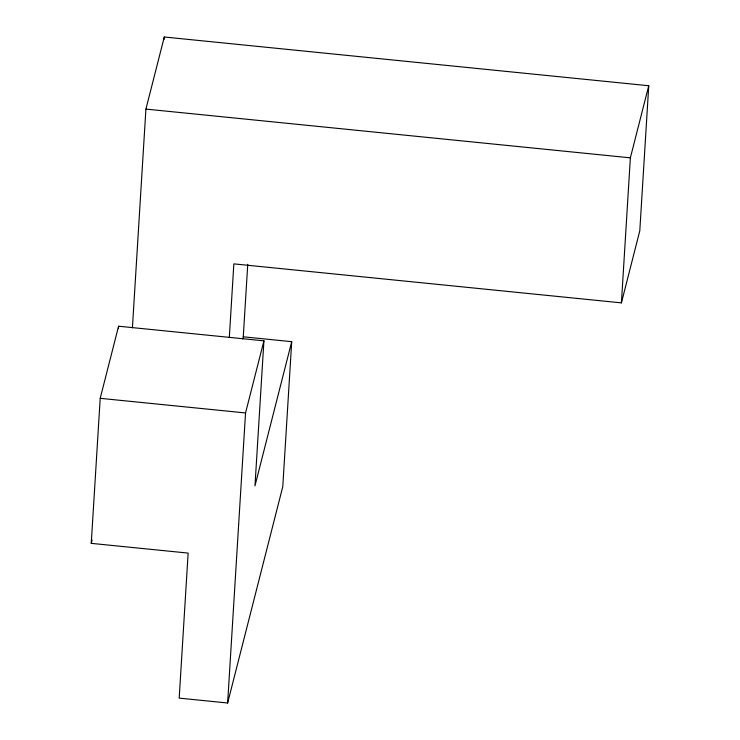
<?xml version="1.0" encoding="UTF-8"?>
<svg xmlns="http://www.w3.org/2000/svg" width="740" height="740" viewBox="0 0 740 740"><rect width="100%" height="100%" fill="white"/><g stroke="black" fill="none" stroke-linecap="round" stroke-linejoin="round"><path stroke-width="1.11" d="M291.717 341.677L282.772 486.707L227.633 703L179.191 698.125L188.145 553.095L91.251 543.354L100.205 398.324L118.585 326.22L263.921 340.844L254.967 485.875L291.717 341.677L243.275 336.802L242.711 339.022M118.446 328.523L118.585 326.22M132.414 327.792L145.919 109.094L164.289 37L648.749 85.738L639.795 230.769L621.415 302.864L233.849 263.875L229.308 337.542M164.151 39.303L164.289 37M243.275 336.802L247.752 264.291M227.633 703L245.541 412.948L263.921 340.844M621.415 302.864L630.369 157.833L648.749 85.738M91.251 543.354L92.102 540.024M145.919 109.094L630.369 157.833M100.205 398.324L245.541 412.948"/></g></svg>
